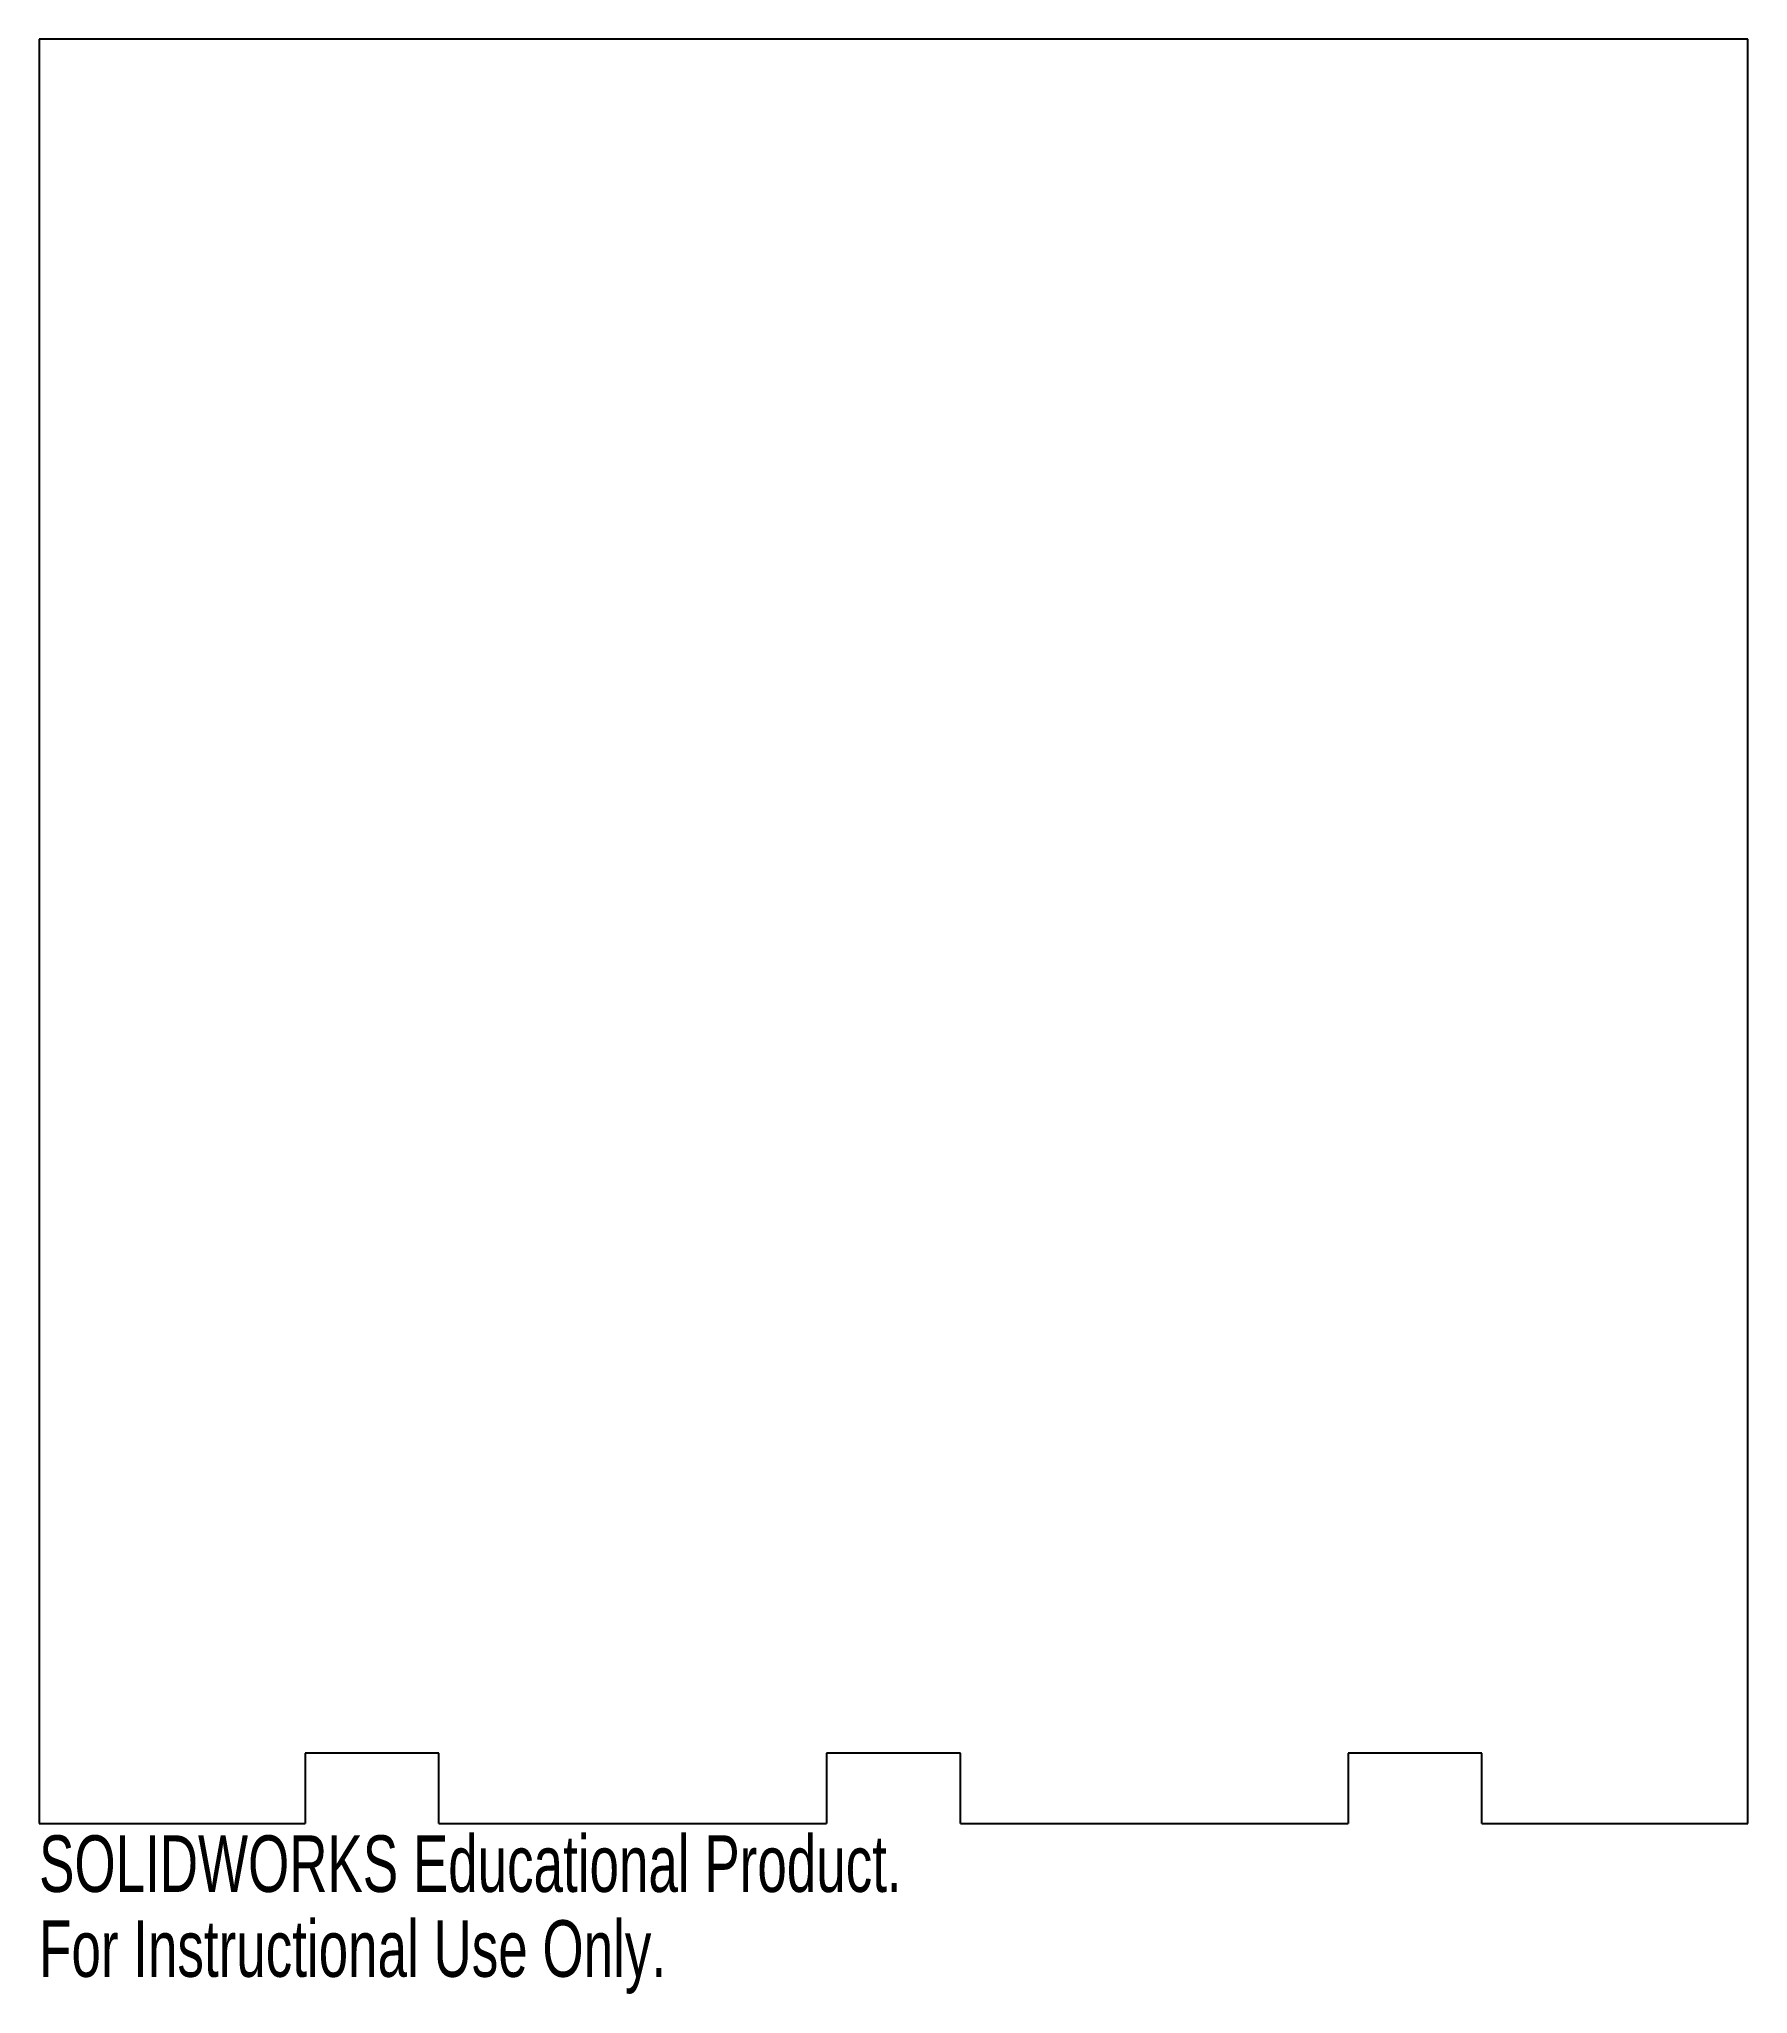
# Model space of a CAD drawing. Header units: inches. Extents: x -2.87 to 2.87, y -9.07 to -2.5.
import ezdxf

# ---------------------------------------------------------------- set-up
doc = ezdxf.new("R2010")
doc.units = ezdxf.units.IN
doc.header["$MEASUREMENT"] = 0
doc.styles.add('SLDTEXTSTYLE0', font='TXT', dxfattribs={"width": 0.7})

msp = doc.modelspace()

# ---------------------------------------------------------------- linework, layer by layer
at = {"color": 7, "linetype": 'Continuous', "lineweight": 25}
for p, q in [((2.8735, -2.5), (-2.8735, -2.5)), ((-2.8735, -2.5), (-2.8735, -8.5)), ((2.8735, -8.5), (2.8735, -2.5)), ((-1.979, -8.2638), (-1.979, -8.5)), ((-1.529, -8.2638), (-1.979, -8.2638)), ((-1.529, -8.5), (-1.529, -8.2638)), ((-0.225, -8.2638), (-0.225, -8.5)), ((0.225, -8.2638), (-0.225, -8.2638)), ((0.225, -8.5), (0.225, -8.2638)), ((1.529, -8.2638), (1.529, -8.5)), ((1.979, -8.2638), (1.529, -8.2638)), ((1.979, -8.5), (1.979, -8.2638)), ((-2.8735, -8.5), (-1.979, -8.5)), ((-1.529, -8.5), (-0.225, -8.5)), ((0.225, -8.5), (1.529, -8.5)), ((1.979, -8.5), (2.8735, -8.5))]:
    msp.add_line(p, q, dxfattribs=at)

# ---------------------------------------------------------------- texts
at = {"color": 7, "linetype": 'Continuous', "char_height": 0.1903, "attachment_point": 1, "style": 'SLDTEXTSTYLE0'}
for s, insert in [('SOLIDWORKS Educational Product.', (-2.8735, -8.5401)), ('For Instructional Use Only.', (-2.8735, -8.8256))]:
    msp.add_mtext(s, dxfattribs=dict(at, insert=insert))

doc.saveas('drawing.dxf')
